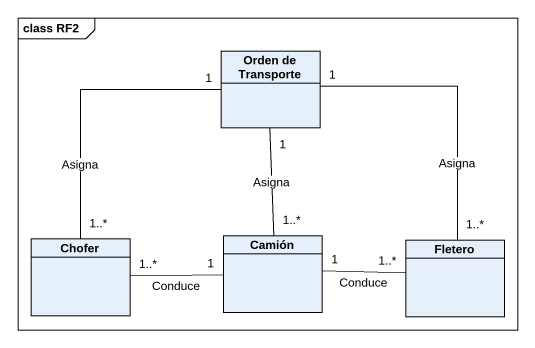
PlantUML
@startuml
mainframe class RF2
hide circle
hide empty members
class "Orden de Transporte" as Orden_de_Transporte
class Chofer
class Camión
class Fletero
Orden_de_Transporte "1" -- "1..*" Chofer : Asigna
Orden_de_Transporte "1" -- "1..*" Camión : Asigna
Orden_de_Transporte "1" -- "1..*" Fletero : Asigna
Chofer "1..*" -right- "1" Camión : Conduce
Camión "1" -right- "1..*" Fletero : Conduce
@enduml
